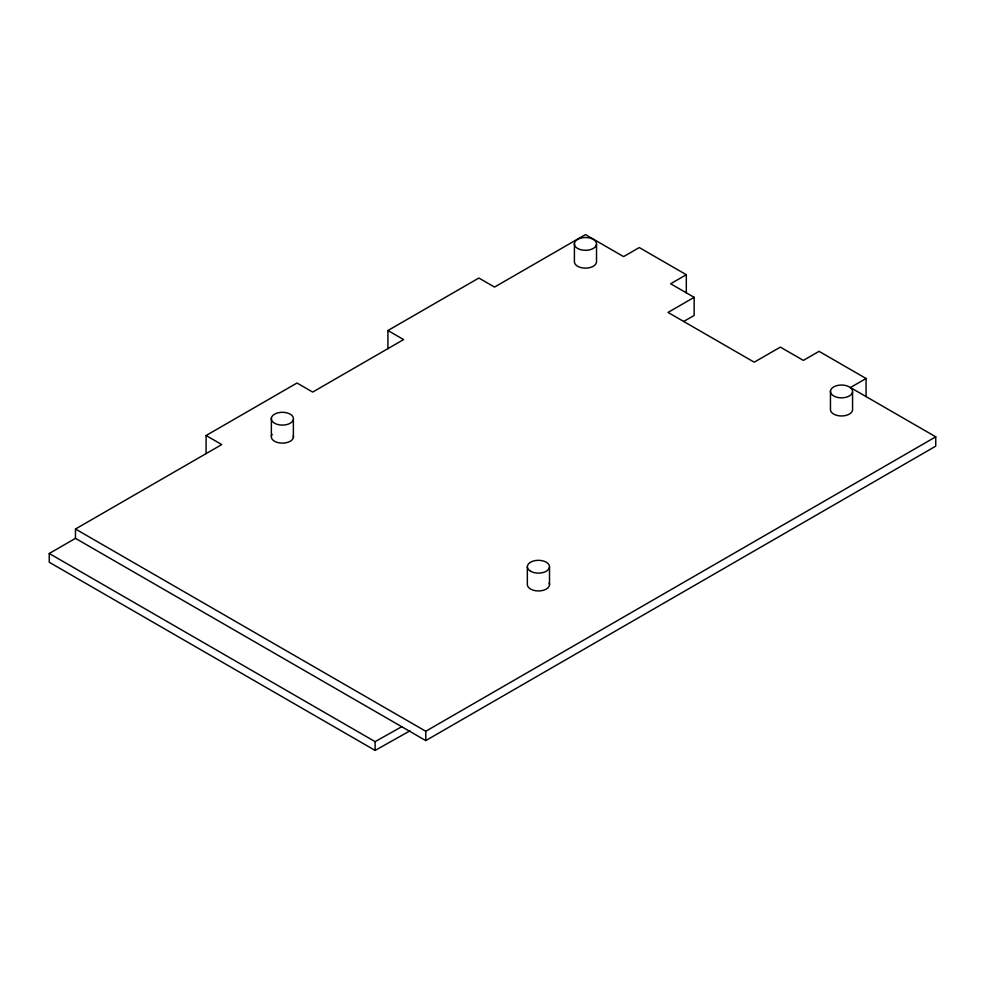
<?xml version="1.0" encoding="UTF-8"?>
<svg xmlns="http://www.w3.org/2000/svg" width="985" height="985" viewBox="0 0 985 985"><rect width="100%" height="100%" fill="white"/><g stroke="black" fill="none" stroke-linecap="round" stroke-linejoin="round"><path stroke-width="1.48" d="M206.087 453.617L206.087 435.518L297.014 383.017L312.688 392.067L403.616 339.579L387.93 330.529L387.93 348.628M387.93 330.529L478.858 278.029L494.532 287.078L585.459 234.59L623.604 256.617L639.277 247.555L686.311 274.716L686.311 292.816M866.074 396.598L866.074 378.499L850.4 387.548L935.75 436.823L935.75 446.156L425.766 740.585L75.476 538.352L75.476 529.019L221.76 444.567L206.087 435.518M409.945 730.858L375.125 750.41L49.25 562.263L49.25 553.496L75.476 538.352M686.311 274.716L670.637 283.766L694.154 297.335L694.154 315.446L683.701 321.479M694.154 297.335L668.027 312.43L754.227 362.197L780.354 347.114L803.366 360.399L819.04 351.337L866.074 378.499M75.476 529.019L425.766 731.264L935.75 436.823M49.25 553.496L375.125 741.643L401.72 726.708M852.567 391.895A11.081 6.402 0 0 1 835.305 396.746A11.081 6.402 0 0 1 836.659 385.689A11.081 6.402 0 0 1 852.567 391.895L852.567 410.019A11.081 6.402 0 0 1 840.734 415.953A11.081 6.402 0 0 1 830.453 409.12L830.453 390.996M596.516 244.329A11.081 6.402 0 0 1 579.303 249.23A11.081 6.402 0 0 1 580.547 238.173A11.081 6.402 0 0 1 596.516 244.329L596.516 262.158A11.081 6.402 0 0 1 584.733 268.129A11.081 6.402 0 0 1 574.403 261.32L574.403 243.492M549.519 566.683L549.519 584.511M527.344 566.757L527.344 584.597A11.081 6.402 0 0 0 539.94 590.889A11.081 6.402 0 0 0 549.125 582.861M425.766 731.264L425.766 740.585M375.125 741.643L375.125 750.41M293.382 419.475A11.081 6.402 0 0 1 275.714 423.809A11.081 6.402 0 0 1 278.029 412.813A11.081 6.402 0 0 1 293.382 419.475L293.382 437.5M271.368 417.923L271.368 435.949M293.358 435.826A11.081 6.402 0 0 1 281.045 443.078A11.081 6.402 0 0 1 272.094 434.336M530.644 571.275A11.081 6.402 0 0 0 549.15 568.345A11.081 6.402 0 0 0 535.495 560.551A11.081 6.402 0 0 0 530.644 571.275"/></g></svg>
